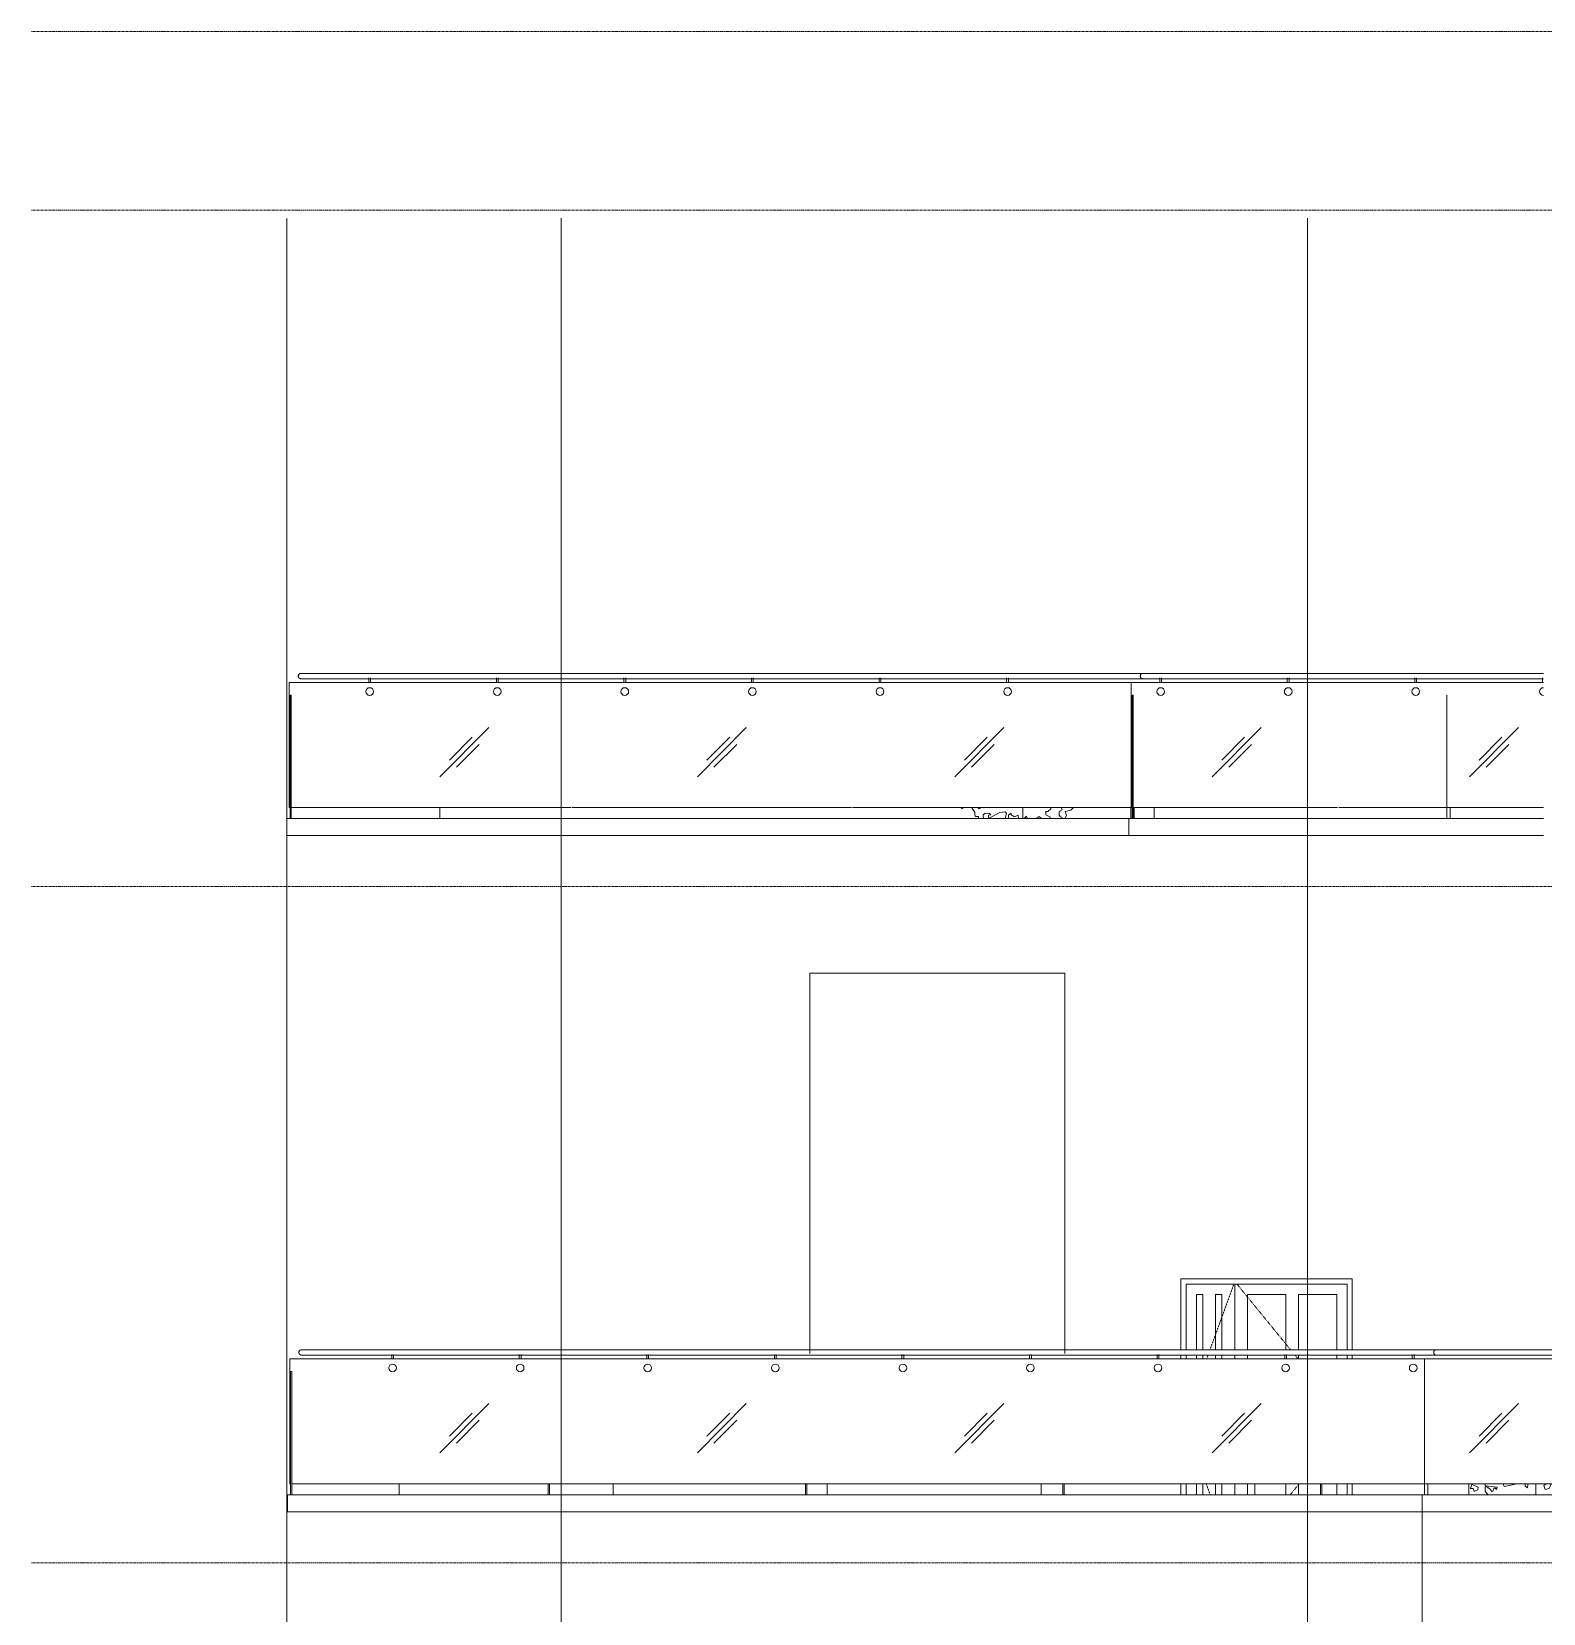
# Model space of a CAD drawing. Header units: millimetres. Extents: x -10599 to 108788, y -9455 to 93550.
# Drawn here: x -10499 to 1351, y 80905 to 93300 of the extents above; entities that cross this region are included whole.
import ezdxf

# ---------------------------------------------------------------- set-up
doc = ezdxf.new("R2010")
doc.units = ezdxf.units.MM
for name, pattern in [('Centre', [31.75, 6.35, -4.7625, 15.875, -4.7625]), ('Dash 1_16_', [3.175, 1.5875, -1.5875]), ('Grid Line', [4.2, 3, -0.6, 0, -0.6])]:
    doc.linetypes.add(name, pattern=pattern)
for name, color, linetype, lineweight in [('A-DOOR', 31, 'Continuous', 5), ('CUA', 31, 'Continuous', 9), ('G-IMPT', 8, 'Continuous', 5), ('KINH', 152, 'Continuous', 5), ('L-SITE', 91, 'Continuous', 5), ('NET THAY 1', 41, 'Continuous', 5), ('NET THAY 2', 55, 'Continuous', 5), ('NET-THAY', 2, 'Continuous', 9), ('TRUC', 225, 'Continuous', 5)]:
    doc.layers.add(name, color=color, linetype=linetype, lineweight=lineweight)

# ---------------------------------------------------------------- blocks, each defined once
blk = doc.blocks.new('Railing - NBS_RailInfillPnl_Post-1648199-MẶT ĐỨNG 1-14')
at = {"layer": 'NET THAY 2'}
for p, q in [((-6441, 81920), (-6451, 81920)), ((-6451, 81920), (-6451, 81835)), ((-6441, 81835), (-6441, 81920))]:
    blk.add_line(p, q, dxfattribs=at)
blk = doc.blocks.new('Railing - NBS_RailInfillPnl_Post-1597031-MẶT ĐỨNG 1-14')
at = {"layer": 'NET THAY 2'}
for p, q in [((-8459, 82800), (-8469, 82800)), ((-8469, 82800), (-8469, 81835)), ((-8459, 81835), (-8459, 82800))]:
    blk.add_line(p, q, dxfattribs=at)
blk = doc.blocks.new('Railing - NBS_RailInfillPnl_Post-V64-MẶT ĐỨNG 1-14')
at = {"layer": 'NET THAY 2'}
for p, q in [((1613, 81835), (1613, 81920)), ((1639, 81920), (1639, 81835))]:
    blk.add_line(p, q, dxfattribs=at)
blk = doc.blocks.new('Railing - Railing-1431326-MẶT ĐỨNG 1-14')
at = {"layer": 'NET THAY 1'}
for q in [(401, 81835), (-8494, 81700)]:
    blk.add_line((-8494, 81835), q, dxfattribs=at)
for name, p in [('Railing - NBS_RailInfillPnl_Post-1597031-MẶT ĐỨNG 1-14', (0, 0)), ('Railing - NBS_RailInfillPnl_Post-1648199-MẶT ĐỨNG 1-14', (0, 0)), ('Railing - NBS_RailInfillPnl_Post-1648199-MẶT ĐỨNG 1-14', (2018, 0)), ('Railing - NBS_RailInfillPnl_Post-1648199-MẶT ĐỨNG 1-14', (4036, 0)), ('Railing - NBS_RailInfillPnl_Post-1648199-MẶT ĐỨNG 1-14', (6054, 0)), ('Railing - NBS_RailInfillPnl_Post-V64-MẶT ĐỨNG 1-14', (0, 0))]:
    blk.add_blockref(name, p)
blk = doc.blocks.new('Top Rail Type - Top Rail_Internal_-1431330-MẶT ĐỨNG 1-14')
at = {"layer": 'NET THAY 1'}
for p, q in [((-8475, 82900), (420, 82900)), ((-8475, 82900), (-8475, 81920)), ((-8475, 81920), (-8469, 81920)), ((-8459, 81920), (-6451, 81920)), ((-6441, 81920), (-4433, 81920)), ((-4423, 81920), (-2415, 81920)), ((-2405, 81920), (-397, 81920)), ((-387, 81920), (418, 81920))]:
    blk.add_line(p, q, dxfattribs=at)
blk = doc.blocks.new('Handrail Type - Handrail_Internal_-1431342-MẶT ĐỨNG 1-14')
at = {"layer": 'NET THAY 1'}
for p, q in [((512, 82971), (-8383, 82971)), ((-8383, 82929), (512, 82929))]:
    blk.add_line(p, q, dxfattribs=at)
for points, knots in [([(-8383, 82971), (-8384, 82971), (-8385, 82971), (-8386, 82971), (-8387, 82971), (-8389, 82970), (-8390, 82970), (-8391, 82970), (-8393, 82969), (-8394, 82968), (-8395, 82968), (-8396, 82967), (-8398, 82965), (-8399, 82964), (-8400, 82963), (-8402, 82961), (-8403, 82958), (-8404, 82955), (-8404, 82952), (-8404, 82950)], [0.5, 0.5, 0.5, 0.5, 0.5208333, 0.5416667, 0.5625, 0.5833333, 0.6041667, 0.625, 0.6458333, 0.6666667, 0.6875, 0.7083333, 0.75, 0.7708333, 0.7916667, 0.8333333, 0.875, 0.9166667, 1, 1, 1, 1]), ([(-8404, 82950), (-8404, 82948), (-8404, 82945), (-8403, 82942), (-8402, 82939), (-8400, 82937), (-8399, 82936), (-8398, 82935), (-8396, 82933), (-8394, 82932), (-8393, 82931), (-8391, 82930), (-8390, 82930), (-8389, 82930), (-8387, 82929), (-8386, 82929), (-8385, 82929), (-8384, 82929), (-8383, 82929)], [0, 0, 0, 0, 0.0833333, 0.125, 0.1666667, 0.2083333, 0.2291667, 0.25, 0.2916667, 0.3333333, 0.3541667, 0.375, 0.3958333, 0.4166667, 0.4375, 0.4583333, 0.4791667, 0.5, 0.5, 0.5, 0.5])]:
    blk.add_open_spline(points, degree=3, knots=knots, dxfattribs=at)
blk = doc.blocks.new('ALB-RAILING 32 - ALB-BALUSTER-1365155-MẶT ĐỨNG 1-14')
at = {"layer": 'NET THAY 1'}
for p, q in [((323, 82935), (323, 82900)), ((337, 82900), (337, 82935))]:
    blk.add_line(p, q, dxfattribs=at)
for start, end in [(360, 180), (180, 0)]:
    blk.add_arc((330, 82829), 30, start, end, dxfattribs=at)
blk = doc.blocks.new('Railing - NBS_RailInfillPnl_Post-V65-MẶT ĐỨNG 1-14')
at = {"layer": 'NET THAY 2'}
for p, q in [((418, 82800), (418, 81835)), ((444, 81835), (444, 81920))]:
    blk.add_line(p, q, dxfattribs=at)
blk = doc.blocks.new('Railing - Railing-1432252-MẶT ĐỨNG 1-14')
at = {"layer": 'NET THAY 1'}
for p, q in [((401, 81700), (401, 81835)), ((9198, 81835), (401, 81835)), ((9198, 81835), (9198, 81700)), ((401, 81700), (9198, 81700))]:
    blk.add_line(p, q, dxfattribs=at)
blk.add_blockref('Railing - NBS_RailInfillPnl_Post-V65-MẶT ĐỨNG 1-14', (0, 0))
at = {"extrusion": (0, 0, -1), "zscale": -1}
for p in [(3824, 0), (1632, 0), (-560, 0)]:
    blk.add_blockref('Railing - NBS_RailInfillPnl_Post-1648199-MẶT ĐỨNG 1-14', p, dxfattribs=at)
blk = doc.blocks.new('Top Rail Type - Top Rail_Internal_-1432255-MẶT ĐỨNG 1-14')
at = {"layer": 'NET THAY 1'}
for p, q in [((420, 81920), (420, 82900)), ((9198, 82900), (420, 82900)), ((9198, 82900), (9198, 82050)), ((420, 81920), (2617, 81920)), ((2627, 81920), (4809, 81920)), ((4819, 81920), (7001, 81920)), ((7011, 81920), (9198, 81920))]:
    blk.add_line(p, q, dxfattribs=at)
blk = doc.blocks.new('Handrail Type - Handrail_Internal_-1432266-MẶT ĐỨNG 1-14')
at = {"layer": 'NET THAY 1'}
for p, q in [((9198, 82971), (512, 82971)), ((512, 82929), (9198, 82929)), ((9198, 82971), (9198, 82950)), ((9198, 82950), (9198, 82929))]:
    blk.add_line(p, q, dxfattribs=at)
for points, knots in [([(491, 82950), (491, 82952), (491, 82955), (492, 82958), (493, 82961), (495, 82963), (496, 82964), (497, 82965), (499, 82967), (501, 82968), (502, 82969), (504, 82970), (505, 82970), (506, 82970), (508, 82971), (509, 82971), (510, 82971), (511, 82971), (512, 82971)], [0, 0, 0, 0, 0.0833333, 0.125, 0.1666667, 0.2083333, 0.2291667, 0.25, 0.2916667, 0.3333333, 0.3541667, 0.375, 0.3958333, 0.4166667, 0.4375, 0.4583333, 0.4791667, 0.5, 0.5, 0.5, 0.5]), ([(512, 82929), (511, 82929), (510, 82929), (509, 82929), (508, 82929), (506, 82930), (505, 82930), (504, 82930), (502, 82931), (501, 82932), (500, 82932), (498, 82933), (497, 82935), (496, 82936), (495, 82937), (493, 82939), (492, 82942), (491, 82945), (491, 82948), (491, 82950)], [0.5, 0.5, 0.5, 0.5, 0.5208333, 0.5416667, 0.5625, 0.5833333, 0.6041667, 0.625, 0.6458333, 0.6666667, 0.6875, 0.7083333, 0.75, 0.7708333, 0.7916667, 0.8333333, 0.875, 0.9166667, 1, 1, 1, 1])]:
    blk.add_open_spline(points, degree=3, knots=knots, dxfattribs=at)
blk = doc.blocks.new('CAY XANH 1 - CAY XANH_dwg-1404435-MẶT ĐỨNG 1-14')
at = {"layer": 'G-IMPT', "flags": 128}
for points in [[(-7618, 81920), (-7618, 81912), (-7618, 81878), (-7618, 81906), (-7618, 81912), (-7618, 81920)], [(-7618, 81920), (-7618, 81912), (-7618, 81918), (-7618, 81881), (-7618, 81878), (-7618, 81850), (-7618, 81835)], [(-7618, 81835), (-7618, 81837), (-7618, 81847), (-7618, 81865), (-7618, 81887), (-7618, 81918), (-7618, 81909), (-7618, 81920)], [(-7618, 81878), (-7618, 81890), (-7618, 81872), (-7618, 81856), (-7618, 81835)]]:
    blk.add_lwpolyline(points, dxfattribs=at)
blk = doc.blocks.new('CAY XANH 1 - CAY XANH 1-1405520-MẶT ĐỨNG 1-14')
blk.add_blockref('CAY XANH 1 - CAY XANH_dwg-1404435-MẶT ĐỨNG 1-14', (0, 0))
blk = doc.blocks.new('CAY XANH 1 - CAY XANH_dwg-1404436-MẶT ĐỨNG 1-14')
at = {"layer": 'G-IMPT'}
blk.add_line((774, 81919), (749, 81919), dxfattribs=at)
at = {"layer": 'G-IMPT', "flags": 128}
blk.add_lwpolyline([(825, 81902), (791, 81915), (779, 81884), (800, 81884), (809, 81859), (837, 81872), (840, 81893)], close=True, dxfattribs=at)
for points in [[(914, 81835), (893, 81862), (893, 81893), (903, 81900), (930, 81881), (946, 81859), (955, 81862), (961, 81884), (971, 81890), (983, 81877), (989, 81893), (893, 81904), (893, 81920)], [(1035, 81920), (1042, 81900), (1133, 81918)], [(1207, 81920), (1207, 81903), (1226, 81890), (1229, 81912), (1232, 81920)], [(1371, 81918), (1353, 81906), (1365, 81875), (1396, 81884), (1409, 81915), (1421, 81920)], [(1425, 81920), (1436, 81900), (1459, 81875), (1499, 81893), (1508, 81875), (1508, 81859), (1486, 81838), (1471, 81840), (1471, 81835)], [(1539, 81920), (1548, 81884), (1585, 81881), (1598, 81853), (1573, 81838), (1573, 81835)], [(1568, 81920), (1560, 81915), (1543, 81920)], [(1640, 81920), (1610, 81912), (1611, 81920)], [(1624, 81835), (1623, 81840), (1666, 81850), (1685, 81868), (1654, 81890), (1645, 81920)], [(1699, 81920), (1697, 81915), (1798, 81881), (1808, 81909), (1839, 81915), (1833, 81920)]]:
    blk.add_lwpolyline(points, dxfattribs=at)
blk = doc.blocks.new('CAY XANH 1 - CAY XANH_dwg-V68-MẶT ĐỨNG 1-14')
at = {"layer": 'G-IMPT'}
for p, q in [((1291, 81920), (1291, 81916)), ((1291, 81916), (1291, 81920))]:
    blk.add_line(p, q, dxfattribs=at)
at = {"layer": 'G-IMPT', "flags": 128}
for points in [[(1291, 81835), (1291, 81859), (1291, 81890), (1291, 81896), (1291, 81877), (1291, 81856), (1291, 81859), (1291, 81881), (1291, 81887), (1291, 81874), (1291, 81890), (1291, 81900), (1291, 81920)], [(1291, 81920), (1291, 81896), (1291, 81915), (1291, 81920)], [(1291, 81920), (1291, 81900), (1291, 81887), (1291, 81909), (1291, 81920)], [(1291, 81920), (1291, 81915), (1291, 81903), (1291, 81872), (1291, 81881), (1291, 81912), (1291, 81918), (1291, 81896), (1291, 81872), (1291, 81890), (1291, 81872), (1291, 81856), (1291, 81835)], [(1291, 81920), (1291, 81912), (1291, 81878), (1291, 81906), (1291, 81912), (1291, 81920)], [(1291, 81920), (1291, 81912), (1291, 81918), (1291, 81881), (1291, 81878), (1291, 81850), (1291, 81835)], [(1291, 81835), (1291, 81837), (1291, 81847), (1291, 81865), (1291, 81887), (1291, 81918), (1291, 81909), (1291, 81920)], [(1291, 81899), (1291, 81912), (1291, 81881)], [(1291, 81881), (1291, 81856), (1291, 81868), (1291, 81890), (1291, 81899)], [(1291, 81835), (1291, 81837), (1291, 81835)]]:
    blk.add_lwpolyline(points, dxfattribs=at)
blk = doc.blocks.new('CAY XANH 1 - CAY XANH 1-V69-MẶT ĐỨNG 1-14')
for name in ['CAY XANH 1 - CAY XANH_dwg-1404436-MẶT ĐỨNG 1-14', 'CAY XANH 1 - CAY XANH_dwg-V68-MẶT ĐỨNG 1-14']:
    blk.add_blockref(name, (0, 0))
blk = doc.blocks.new('Railing - NBS_RailInfillPnl_Post-V66-MẶT ĐỨNG 1-14')
at = {"layer": 'NET THAY 2'}
for p, q in [((-8459, 82800), (-8469, 82800)), ((-8469, 82800), (-8469, 81835)), ((-8459, 81835), (-8459, 82800))]:
    blk.add_line(p, q, dxfattribs=at)
blk = doc.blocks.new('Railing - NBS_RailInfillPnl_Post-V68-MẶT ĐỨNG 1-14')
at = {"layer": 'NET THAY 2'}
for p, q in [((-1882, 87135), (-1882, 87220)), ((-1856, 87220), (-1856, 87135))]:
    blk.add_line(p, q, dxfattribs=at)
blk = doc.blocks.new('Railing - Railing-1431824-MẶT ĐỨNG 1-14')
at = {"layer": 'NET THAY 1'}
for p, q in [((-8499, 87135), (-1899, 87135)), ((-8499, 87135), (-8499, 87000)), ((-1899, 87135), (1351, 87135)), ((-1899, 87135), (-1899, 87000)), ((-8499, 87000), (-6149, 87000)), ((1351, 87000), (-1899, 87000))]:
    blk.add_line(p, q, dxfattribs=at)
for name, p in [('Railing - NBS_RailInfillPnl_Post-V66-MẶT ĐỨNG 1-14', (-5, 5300)), ('Railing - NBS_RailInfillPnl_Post-V66-MẶT ĐỨNG 1-14', (6595, 5300)), ('Railing - NBS_RailInfillPnl_Post-V65-MẶT ĐỨNG 1-14', (177, 5300)), ('Railing - NBS_RailInfillPnl_Post-V68-MẶT ĐỨNG 1-14', (0, 0))]:
    blk.add_blockref(name, p)
blk = doc.blocks.new('Top Rail Type - Top Rail_Internal_-1431827-MẶT ĐỨNG 1-14')
at = {"layer": 'NET THAY 1'}
for p, q in [((-8480, 88200), (-1880, 88200)), ((-8480, 88200), (-8480, 87220)), ((-1880, 88200), (1351, 88200)), ((-1880, 88200), (-1880, 87220)), ((-8480, 87220), (-8474, 87220)), ((-8464, 87220), (-6274, 87220)), ((-6264, 87220), (-4074, 87220)), ((-4064, 87220), (-1880, 87220)), ((-1880, 87220), (-1874, 87220)), ((-1864, 87220), (-264, 87220)), ((-254, 87220), (1351, 87220))]:
    blk.add_line(p, q, dxfattribs=at)
blk = doc.blocks.new('Handrail Type - Handrail_Internal_-1431838-MẶT ĐỨNG 1-14')
at = {"layer": 'NET THAY 1'}
for p, q in [((-1788, 88271), (-8388, 88271)), ((1351, 88271), (-1788, 88271)), ((-8388, 88229), (-1788, 88229)), ((-1788, 88229), (1351, 88229))]:
    blk.add_line(p, q, dxfattribs=at)
for points, knots in [([(-8388, 88271), (-8389, 88271), (-8390, 88271), (-8391, 88271), (-8392, 88271), (-8394, 88270), (-8395, 88270), (-8396, 88270), (-8398, 88269), (-8399, 88268), (-8400, 88268), (-8402, 88267), (-8403, 88265), (-8404, 88264), (-8405, 88263), (-8407, 88261), (-8408, 88258), (-8409, 88255), (-8409, 88252), (-8409, 88250)], [0.5, 0.5, 0.5, 0.5, 0.5208333, 0.5416667, 0.5625, 0.5833333, 0.6041667, 0.625, 0.6458333, 0.6666667, 0.6875, 0.7083333, 0.75, 0.7708333, 0.7916667, 0.8333333, 0.875, 0.9166667, 1, 1, 1, 1]), ([(-1788, 88271), (-1789, 88271), (-1790, 88271), (-1791, 88271), (-1792, 88271), (-1794, 88270), (-1795, 88270), (-1796, 88270), (-1798, 88269), (-1799, 88268), (-1800, 88268), (-1802, 88267), (-1803, 88265), (-1804, 88264), (-1805, 88263), (-1807, 88261), (-1808, 88258), (-1809, 88255), (-1809, 88252), (-1809, 88250)], [0.5, 0.5, 0.5, 0.5, 0.5208333, 0.5416667, 0.5625, 0.5833333, 0.6041667, 0.625, 0.6458333, 0.6666667, 0.6875, 0.7083333, 0.75, 0.7708333, 0.7916667, 0.8333333, 0.875, 0.9166667, 1, 1, 1, 1]), ([(-8409, 88250), (-8409, 88248), (-8409, 88245), (-8408, 88242), (-8407, 88239), (-8405, 88237), (-8404, 88236), (-8403, 88235), (-8401, 88233), (-8399, 88232), (-8398, 88231), (-8396, 88230), (-8395, 88230), (-8394, 88230), (-8392, 88229), (-8391, 88229), (-8390, 88229), (-8389, 88229), (-8388, 88229)], [0, 0, 0, 0, 0.0833333, 0.125, 0.1666667, 0.2083333, 0.2291667, 0.25, 0.2916667, 0.3333333, 0.3541667, 0.375, 0.3958333, 0.4166667, 0.4375, 0.4583333, 0.4791667, 0.5, 0.5, 0.5, 0.5]), ([(-1809, 88250), (-1809, 88248), (-1809, 88245), (-1808, 88242), (-1807, 88239), (-1805, 88237), (-1804, 88236), (-1803, 88235), (-1801, 88233), (-1799, 88232), (-1798, 88231), (-1796, 88230), (-1795, 88230), (-1794, 88230), (-1792, 88229), (-1791, 88229), (-1790, 88229), (-1789, 88229), (-1788, 88229)], [0, 0, 0, 0, 0.0833333, 0.125, 0.1666667, 0.2083333, 0.2291667, 0.25, 0.2916667, 0.3333333, 0.3541667, 0.375, 0.3958333, 0.4166667, 0.4375, 0.4583333, 0.4791667, 0.5, 0.5, 0.5, 0.5])]:
    blk.add_open_spline(points, degree=3, knots=knots, dxfattribs=at)
blk = doc.blocks.new('ALB-RAILING 32 - ALB-BALUSTER-V69-MẶT ĐỨNG 1-14')
at = {"layer": 'NET THAY 1'}
blk.add_line((1344, 88235), (1344, 88200), dxfattribs=at)
for start, end in [(90, 180), (180, 270)]:
    blk.add_arc((1351, 88129), 30, start, end, dxfattribs=at)
blk = doc.blocks.new('ALB-RAILING 32 - ALB-BALUSTER-V70-MẶT ĐỨNG 1-14')
at = {"layer": 'NET THAY 1'}
for p, q in [((-1656, 88235), (-1656, 88200)), ((-1642, 88200), (-1642, 88235))]:
    blk.add_line(p, q, dxfattribs=at)
for start, end in [(0, 180), (180, 0)]:
    blk.add_arc((-1649, 88129), 30, start, end, dxfattribs=at)
blk = doc.blocks.new('ALB-RAILING 32 - ALB-BALUSTER-V79-MẶT ĐỨNG 1-14')
at = {"layer": 'NET THAY 1'}
for p, q in [((-7856, 88235), (-7856, 88200)), ((-7842, 88200), (-7842, 88235))]:
    blk.add_line(p, q, dxfattribs=at)
for start, end in [(0, 180), (180, 0)]:
    blk.add_arc((-7849, 88129), 30, start, end, dxfattribs=at)
blk = doc.blocks.new('CAY XANH 1 - CAY XANH_dwg-V80-MẶT ĐỨNG 1-14')
at = {"layer": 'G-IMPT', "flags": 128}
for points in [[(-3214, 87220), (-3210, 87209), (-3186, 87220)], [(-3077, 87135), (-3077, 87150), (-3101, 87150), (-3105, 87166), (-3105, 87184), (-3126, 87212), (-3126, 87220)], [(-3082, 87220), (-3073, 87209), (-3065, 87212), (-3062, 87220)], [(-2990, 87172), (-3024, 87175), (-3042, 87162), (-3042, 87150), (-3037, 87138), (-3036, 87135)], [(-2999, 87135), (-2999, 87159), (-2981, 87162), (-2990, 87172)], [(-2868, 87135), (-2859, 87172), (-2868, 87185), (-2909, 87181), (-2998, 87135)], [(-2764, 87135), (-2766, 87160), (-2794, 87147), (-2822, 87163), (-2822, 87175), (-2843, 87160), (-2841, 87135)], [(-2694, 87135), (-2701, 87153), (-2719, 87135)], [(-2584, 87135), (-2602, 87150), (-2626, 87135)], [(-2511, 87220), (-2511, 87209), (-2533, 87188), (-2549, 87190), (-2549, 87163), (-2518, 87147), (-2513, 87135)], [(-2429, 87220), (-2421, 87203), (-2446, 87188), (-2446, 87160), (-2434, 87147), (-2410, 87135)], [(-2401, 87135), (-2387, 87157), (-2397, 87190), (-2353, 87200), (-2335, 87218)]]:
    blk.add_lwpolyline(points, dxfattribs=at)
blk = doc.blocks.new('CAY XANH 1 - CAY XANH_dwg-V81-MẶT ĐỨNG 1-14')
at = {"layer": 'G-IMPT'}
blk.add_line((-2729, 87135), (-2729, 87147), dxfattribs=at)
at = {"layer": 'G-IMPT', "flags": 128}
for points in [[(-2729, 87147), (-2729, 87163), (-2729, 87181), (-2729, 87209), (-2729, 87220)], [(-2729, 87220), (-2729, 87206), (-2729, 87209), (-2729, 87220)], [(-2729, 87220), (-2729, 87206), (-2729, 87185), (-2729, 87187), (-2729, 87160), (-2729, 87144), (-2729, 87135)], [(-2729, 87220), (-2729, 87206), (-2729, 87218)], [(-2729, 87220), (-2729, 87200), (-2729, 87185), (-2729, 87157), (-2729, 87144), (-2729, 87135)], [(-2729, 87135), (-2729, 87154), (-2729, 87187), (-2729, 87197), (-2729, 87215), (-2729, 87220)], [(-2729, 87135), (-2729, 87169), (-2729, 87182), (-2729, 87178), (-2729, 87135)], [(-2729, 87169), (-2729, 87172), (-2729, 87159), (-2729, 87147), (-2729, 87135)], [(-2729, 87135), (-2729, 87157), (-2729, 87144), (-2729, 87160), (-2729, 87172), (-2729, 87157), (-2729, 87135)], [(-2729, 87135), (-2729, 87156), (-2729, 87159), (-2729, 87169)], [(-2729, 87135), (-2729, 87151), (-2729, 87135)], [(-2729, 87135), (-2729, 87147), (-2729, 87135)]]:
    blk.add_lwpolyline(points, dxfattribs=at)
blk = doc.blocks.new('CAY XANH 1 - CAY XANH 1-V82-MẶT ĐỨNG 1-14')
for name in ['CAY XANH 1 - CAY XANH_dwg-V80-MẶT ĐỨNG 1-14', 'CAY XANH 1 - CAY XANH_dwg-V81-MẶT ĐỨNG 1-14']:
    blk.add_blockref(name, (0, 0))
blk = doc.blocks.new('CUA VAO CAN HO_0001 - Type 1-1424866-MẶT ĐỨNG 1-14')
at = {"layer": 'A-DOOR'}
for p, q in [((-1069, 82971), (-1069, 83486)), ((-1068, 82971), (-1068, 83486)), ((-1369, 82971), (-1369, 83405)), ((-1369, 83405), (-1319, 83405)), ((-1319, 83405), (-1319, 82971)), ((-1219, 82971), (-1219, 83405)), ((-1219, 83405), (-1169, 83405)), ((-1169, 83405), (-1169, 82971)), ((-968, 82971), (-968, 83405)), ((-968, 83405), (-668, 83405)), ((-668, 83405), (-668, 82971)), ((-568, 82971), (-568, 83405)), ((-568, 83405), (-268, 83405)), ((-268, 83405), (-268, 82971)), ((-1369, 82900), (-1369, 82929)), ((-1319, 82929), (-1319, 82900)), ((-1219, 82900), (-1219, 82929)), ((-1169, 82929), (-1169, 82900)), ((-1069, 82900), (-1069, 82929)), ((-1068, 82900), (-1068, 82929)), ((-968, 82900), (-968, 82929)), ((-568, 82900), (-568, 82929)), ((-268, 82929), (-268, 82900)), ((-1369, 81835), (-1369, 81920)), ((-1319, 81920), (-1319, 81835)), ((-1219, 81835), (-1219, 81920)), ((-1169, 81920), (-1169, 81835)), ((-1069, 81835), (-1069, 81920)), ((-1068, 81835), (-1068, 81920)), ((-968, 81835), (-968, 81920)), ((-668, 81920), (-668, 81835)), ((-568, 81835), (-568, 81920)), ((-268, 81920), (-268, 81835))]:
    blk.add_line(p, q, dxfattribs=at)
at = {"layer": 'CUA', "lineweight": 5}
for p, q in [((-147, 83526), (-1490, 83526)), ((-1490, 82971), (-1490, 83526)), ((-1450, 82971), (-1450, 83486)), ((-1450, 83486), (-187, 83486)), ((-187, 82971), (-187, 83486)), ((-147, 82971), (-147, 83526)), ((-1490, 82900), (-1490, 82929)), ((-1450, 82900), (-1450, 82929)), ((-187, 82900), (-187, 82929)), ((-147, 82900), (-147, 82929)), ((-1490, 81835), (-1490, 81920)), ((-1450, 81835), (-1450, 81920)), ((-187, 81835), (-187, 81920)), ((-147, 81835), (-147, 81920))]:
    blk.add_line(p, q, dxfattribs=at)
at = {"layer": 'CUA', "linetype": 'Dash 1_16_', "lineweight": 5}
for p, q in [((-1075, 83486), (-1263, 82971)), ((-1052, 83486), (-631, 82971)), ((-1278, 82929), (-1289, 82900)), ((-596, 82929), (-573, 82900)), ((-1292, 81920), (-1261, 81835)), ((-564, 81920), (-634, 81835))]:
    blk.add_line(p, q, dxfattribs=at)

msp = doc.modelspace()

# ---------------------------------------------------------------- hatches: boundary and pattern name
at = {"layer": 'KINH'}
h = msp.add_hatch(dxfattribs=at)
h.set_pattern_fill('FP_11', color=256, angle=360, style=0, pattern_type=2)
h.set_pattern_definition([(45.204, (-23956, 76013), (0.002, 2032), [252.7, -2610.8]), (45.204, (-24010.8, 76068.2), (0.002, 2032), [252.7, -2610.8]), (45.204, (-24086.1, 75937.2), (0.002, 2032), [544.27, -2319.24]), (45.204, (-25328, 77374.5), (0.002, 2032), [252.7, -2610.8]), (45.204, (-25382.7, 77429.7), (0.002, 2032), [252.7, -2610.8]), (45.204, (-25458, 77298.6), (0.002, 2032), [544.27, -2319.24])])
h.paths.add_polyline_path([(1161.1, 87345), (1161.1, 88056), (-8207, 88056), (-8207, 87345)])
h = msp.add_hatch(dxfattribs=at)
h.set_pattern_fill('FP_11', color=256, angle=360, style=0, pattern_type=2)
h.set_pattern_definition([(45.204, (-23956, 70716.2), (0.002, 2032), [252.7, -2610.81]), (45.204, (-24010.8, 70771.4), (0.002, 2032), [252.7, -2610.81]), (45.204, (-24086.1, 70640.3), (0.002, 2032), [544.27, -2319.24]), (45.204, (-25328, 72077.6), (0.002, 2032), [252.7, -2610.81]), (45.204, (-25382.7, 72132.8), (0.002, 2032), [252.7, -2610.81]), (45.204, (-25458, 72001.8), (0.002, 2032), [544.27, -2319.24])])
h.paths.add_polyline_path([(8981.7, 82048.1), (8981.7, 82759.1), (-8207, 82759.1), (-8207, 82048.1)])

# ---------------------------------------------------------------- linework, layer by layer
at = {"layer": 'NET-THAY'}
for p, q in [((-7299.5, 87135), (-7299.5, 87220)), ((-1699.5, 87135), (-1699.5, 87220)), ((1350.5, 87000), (-8499.5, 87000)), ((-2399.5, 85920.7), (-4399.5, 85920.7)), ((-4399.5, 82941.2), (-4399.5, 85920.7)), ((-2399.5, 82941.9), (-2399.5, 85920.7))]:
    msp.add_line(p, q, dxfattribs=at)
for points in [[(9200.5, 91900), (9200.5, 81700), (-8499.5, 81700)], [(-8499.5, 4850), (-8499.5, 87000)], [(400.5, -150), (400.5, 81700)]]:
    msp.add_lwpolyline(points, dxfattribs=at)
at = {"layer": 'TRUC', "linetype": 'Centre'}
for p, q in [((-10499.5, 93300), (108517.8, 93300)), ((-10499.5, 91900), (108517.8, 91900)), ((-10499.5, 86600), (108517.8, 86600)), ((-10499.5, 81300), (108517.8, 81300))]:
    msp.add_line(p, q, dxfattribs=at)
at = {"layer": 'TRUC', "linetype": 'Grid Line'}
for p, q in [((-8499.5, -5171), (-8499.5, 91838.4)), ((-6349.5, -6601.6), (-6349.5, 91838.4)), ((-499.5, -6601.6), (-499.5, 91838.4))]:
    msp.add_line(p, q, dxfattribs=at)

# ---------------------------------------------------------------- block references
at = {"layer": 'CUA'}
msp.add_blockref('CUA VAO CAN HO_0001 - Type 1-1424866-MẶT ĐỨNG 1-14', (0, 0), dxfattribs=at)
at = {"layer": 'L-SITE'}
for name, p in [('CAY XANH 1 - CAY XANH 1-V82-MẶT ĐỨNG 1-14', (0, 0)), ('CAY XANH 1 - CAY XANH 1-1405520-MẶT ĐỨNG 1-14', (0, 0)), ('CAY XANH 1 - CAY XANH 1-1405520-MẶT ĐỨNG 1-14', (1677, 0)), ('CAY XANH 1 - CAY XANH 1-1405520-MẶT ĐỨNG 1-14', (3354, 0)), ('CAY XANH 1 - CAY XANH 1-1405520-MẶT ĐỨNG 1-14', (5031, 0)), ('CAY XANH 1 - CAY XANH 1-1405520-MẶT ĐỨNG 1-14', (6708, 0)), ('CAY XANH 1 - CAY XANH 1-V69-MẶT ĐỨNG 1-14', (0, 0)), ('CAY XANH 1 - CAY XANH 1-1405520-MẶT ĐỨNG 1-14', (8385, 0))]:
    msp.add_blockref(name, p, dxfattribs=at)
at = {"layer": 'NET THAY 1'}
for name, p in [('Handrail Type - Handrail_Internal_-1431838-MẶT ĐỨNG 1-14', (0, 0)), ('Top Rail Type - Top Rail_Internal_-1431827-MẶT ĐỨNG 1-14', (0, 0)), ('ALB-RAILING 32 - ALB-BALUSTER-V79-MẶT ĐỨNG 1-14', (0, 0)), ('ALB-RAILING 32 - ALB-BALUSTER-1365155-MẶT ĐỨNG 1-14', (-7179.7, 5300)), ('ALB-RAILING 32 - ALB-BALUSTER-1365155-MẶT ĐỨNG 1-14', (-6179.7, 5300)), ('ALB-RAILING 32 - ALB-BALUSTER-1365155-MẶT ĐỨNG 1-14', (-5179.7, 5300)), ('ALB-RAILING 32 - ALB-BALUSTER-1365155-MẶT ĐỨNG 1-14', (-4179.7, 5300)), ('ALB-RAILING 32 - ALB-BALUSTER-1365155-MẶT ĐỨNG 1-14', (-3179.7, 5300)), ('ALB-RAILING 32 - ALB-BALUSTER-V70-MẶT ĐỨNG 1-14', (0, 0)), ('ALB-RAILING 32 - ALB-BALUSTER-1365155-MẶT ĐỨNG 1-14', (-979.8, 5300)), ('ALB-RAILING 32 - ALB-BALUSTER-1365155-MẶT ĐỨNG 1-14', (20.2, 5300)), ('ALB-RAILING 32 - ALB-BALUSTER-V69-MẶT ĐỨNG 1-14', (0, 0)), ('Railing - Railing-1431824-MẶT ĐỨNG 1-14', (0, 0)), ('Handrail Type - Handrail_Internal_-1431342-MẶT ĐỨNG 1-14', (0, 0)), ('ALB-RAILING 32 - ALB-BALUSTER-1365155-MẶT ĐỨNG 1-14', (-8000, 0)), ('ALB-RAILING 32 - ALB-BALUSTER-1365155-MẶT ĐỨNG 1-14', (-7000, 0)), ('ALB-RAILING 32 - ALB-BALUSTER-1365155-MẶT ĐỨNG 1-14', (-6000, 0)), ('ALB-RAILING 32 - ALB-BALUSTER-1365155-MẶT ĐỨNG 1-14', (-5000, 0)), ('ALB-RAILING 32 - ALB-BALUSTER-1365155-MẶT ĐỨNG 1-14', (-4000, 0)), ('ALB-RAILING 32 - ALB-BALUSTER-1365155-MẶT ĐỨNG 1-14', (-3000, 0)), ('ALB-RAILING 32 - ALB-BALUSTER-1365155-MẶT ĐỨNG 1-14', (-2000, 0)), ('ALB-RAILING 32 - ALB-BALUSTER-1365155-MẶT ĐỨNG 1-14', (-1000, 0)), ('ALB-RAILING 32 - ALB-BALUSTER-1365155-MẶT ĐỨNG 1-14', (0, 0)), ('Handrail Type - Handrail_Internal_-1432266-MẶT ĐỨNG 1-14', (0, 0)), ('Railing - Railing-1431326-MẶT ĐỨNG 1-14', (0, 0)), ('Top Rail Type - Top Rail_Internal_-1431330-MẶT ĐỨNG 1-14', (0, 0)), ('Railing - Railing-1432252-MẶT ĐỨNG 1-14', (0, 0)), ('Top Rail Type - Top Rail_Internal_-1432255-MẶT ĐỨNG 1-14', (0, 0))]:
    msp.add_blockref(name, p, dxfattribs=at)

doc.saveas('drawing.dxf')
